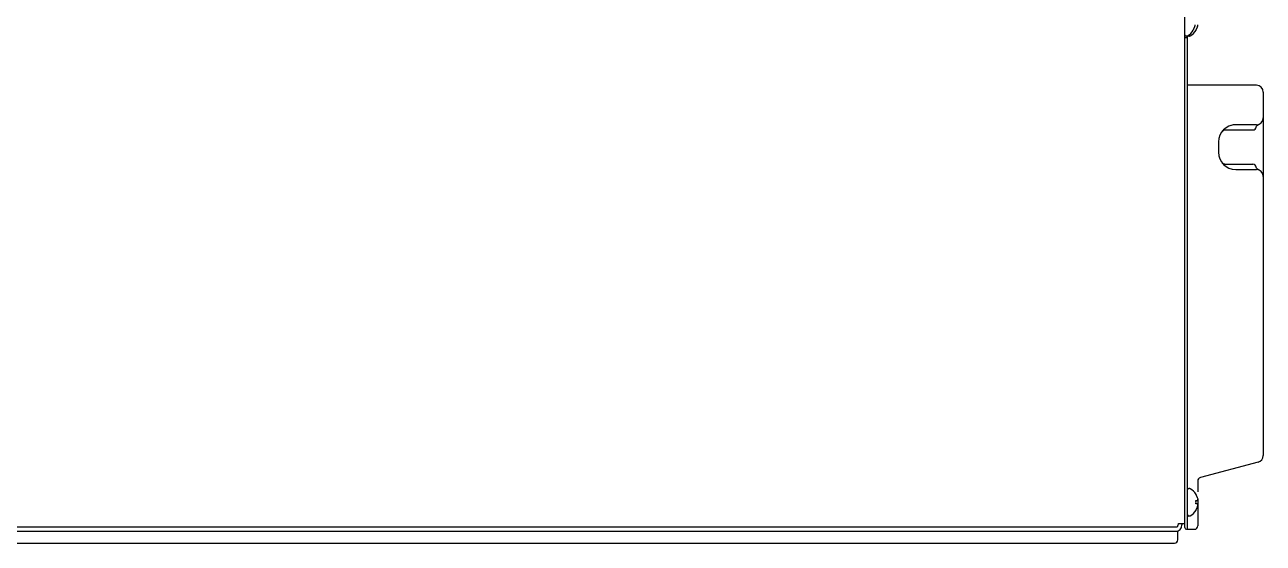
# Model space of a CAD drawing. Header units: millimetres. Extents: x -16733 to -11990, y 4098 to 7122.
# Drawn here: x -15022.8 to -14663.2, y 5611.4 to 5762 of the extents above; entities that cross this region are included whole.
import ezdxf

# ---------------------------------------------------------------- set-up
doc = ezdxf.new("R2010")
doc.units = ezdxf.units.MM
doc.header["$LTSCALE"] = 346.5
doc.layers.get('0').update_dxf_attribs({"linetype": 'CONTINUOUS'})
doc.layers.add('GEOM', color=7, linetype='CONTINUOUS')

msp = doc.modelspace()

# ---------------------------------------------------------------- linework, layer by layer
at = {"color": 7, "linetype": 'Continuous'}
for p, q in [((-14686.04, 5616.3), (-14686.04, 6017.8)), ((-14685.24, 5758.2), (-14686.04, 5758.2)), ((-14685.44, 5758.7), (-14685.64, 5758.7)), ((-14685.24, 5615.45), (-14685.24, 5758.75)), ((-14684.64, 5758.7), (-14684.84, 5758.7)), ((-14683.56, 5760.4), (-14683.6, 5760.4)), ((-14682.76, 5760.4), (-14682.8, 5760.4)), ((-14665.24, 5744.45), (-14685.24, 5744.45)), ((-14663.24, 5742.45), (-14663.24, 5734.95)), ((-14665.24, 5732.95), (-14671.24, 5732.95)), ((-14665.26, 5732.28), (-14665.18, 5732.53)), ((-14665.18, 5732.53), (-14664.93, 5732.86)), ((-14664.93, 5732.86), (-14664.59, 5733.06)), ((-14675.14, 5731.08), (-14674.75, 5731.37)), ((-14674.75, 5731.37), (-14674.36, 5731.45)), ((-14674.36, 5731.45), (-14666.24, 5731.45)), ((-14676.24, 5727.95), (-14676.24, 5724.95)), ((-14674.75, 5721.53), (-14675.14, 5721.82)), ((-14674.36, 5721.45), (-14674.75, 5721.53)), ((-14674.36, 5721.45), (-14666.24, 5721.45)), ((-14671.24, 5719.95), (-14665.24, 5719.95)), ((-14665.18, 5720.37), (-14665.26, 5720.62)), ((-14663.24, 5717.95), (-14663.24, 5680.48)), ((-14663.24, 5680.48), (-14663.24, 5672.41)), ((-14663.24, 5672.41), (-14663.24, 5636.88)), ((-14664.72, 5634.95), (-14681.5, 5630.45)), ((-14682.24, 5629.48), (-14682.24, 5626.3)), ((-14684.64, 5627.3), (-14684.84, 5627.3)), ((-14682.8, 5625.6), (-14682.76, 5625.6)), ((-14682.24, 5624.3), (-14682.24, 5616.45)), ((-14682.8, 5623.8), (-14682.25, 5623.8)), ((-14682.25, 5622.8), (-14682.8, 5622.8)), ((-14682.76, 5621), (-14682.8, 5621)), ((-14682.24, 5623.8), (-14682.24, 5622.8)), ((-14687.82, 5617.1), (-14686.04, 5617.1)), ((-14686.84, 5617.1), (-14686.84, 5616.7)), ((-14684.64, 5619.3), (-14684.84, 5619.3)), ((-15240.16, 5616.2), (-14688.23, 5616.2)), ((-15216.04, 5614.9), (-14688.04, 5614.9)), ((-15185.74, 5614.9), (-14688.64, 5614.9)), ((-14688.04, 5612.4), (-14688.04, 5614.9)), ((-14686.04, 5615.95), (-14686.04, 5616.3)), ((-14685.54, 5615.45), (-14683.24, 5615.45))]:
    msp.add_line(p, q, dxfattribs=at)
msp.add_line((-15215.04, 5611.4), (-14689.04, 5611.4))
msp.add_lwpolyline([(-14664.59, 5719.84), (-14664.93, 5720.03), (-14665.18, 5720.37)], dxfattribs=at)
for centre, radius, start, end in [((-14687.64, 5762.88), 4.74, 333.3188, 334.4598), ((-14687.64, 5762.88), 4.74, 334.4598, 335.4278), ((-14687.63, 5762.88), 4.73, 335.4278, 336.6825), ((-14687.63, 5762.87), 4.73, 336.6826, 337.4526), ((-14687.62, 5762.87), 4.72, 337.4524, 338.9975), ((-14687.61, 5762.87), 4.72, 338.9977, 339.4819), ((-14687.6, 5762.86), 4.7, 339.4813, 341.5344), ((-14687.58, 5762.86), 4.68, 341.535, 342.6227), ((-14687.57, 5762.85), 4.67, 342.6228, 343.6051), ((-14687.54, 5762.84), 4.64, 343.6036, 345.6824), ((-14685.03, 5761.95), 2.01, 352.7256, 354.8598), ((-14685.01, 5761.95), 1.98, 354.8627, 355.7144), ((-14684.98, 5761.95), 1.95, 359.0741, 1.1541), ((-14684.98, 5761.95), 1.95, 358.0037, 359.0738), ((-14684.99, 5761.95), 1.96, 356.9771, 358.0037), ((-14685, 5761.95), 1.97, 355.714, 356.9766), ((-14686.84, 5762.88), 4.74, 333.3188, 334.4598), ((-14686.84, 5762.88), 4.74, 334.4598, 335.4278), ((-14686.83, 5762.88), 4.73, 335.4278, 336.6825), ((-14686.83, 5762.87), 4.73, 336.6826, 337.4526), ((-14686.82, 5762.87), 4.72, 337.4524, 338.9975), ((-14686.81, 5762.87), 4.72, 338.9977, 339.4819), ((-14686.8, 5762.86), 4.7, 339.4813, 341.5344), ((-14686.78, 5762.86), 4.68, 341.535, 342.6227), ((-14686.77, 5762.85), 4.67, 342.6228, 343.6051), ((-14686.74, 5762.84), 4.64, 343.6036, 345.6824), ((-14684.23, 5761.95), 2.01, 352.7256, 354.8598), ((-14684.21, 5761.95), 1.98, 354.8627, 355.7144), ((-14684.18, 5761.95), 1.95, 359.0741, 1.1541), ((-14684.18, 5761.95), 1.95, 358.0037, 359.0738), ((-14684.19, 5761.95), 1.96, 356.9771, 358.0037), ((-14684.2, 5761.95), 1.97, 355.714, 356.9766), ((-14685.64, 5759.1), 0.4, 180, 270), ((-14685.44, 5759.1), 0.4, 270, 300.3012), ((-14687.66, 5762.9), 4.8, 300.3012, 328.6273), ((-14684.84, 5759.1), 0.4, 223.2552, 270), ((-14684.64, 5759.1), 0.4, 270, 300.3012), ((-14686.86, 5762.9), 4.8, 300.3012, 328.6273), ((-14687.65, 5762.88), 4.75, 328.4659, 331.0313), ((-14687.64, 5762.88), 4.75, 331.0316, 331.9926), ((-14687.64, 5762.88), 4.75, 331.9926, 333.3187), ((-14686.85, 5762.88), 4.75, 328.4659, 331.0313), ((-14686.84, 5762.88), 4.75, 331.0316, 331.9926), ((-14686.84, 5762.88), 4.75, 331.9926, 333.3187), ((-14665.24, 5742.45), 2, 0, 90), ((-14671.24, 5727.95), 5, 90, 180), ((-14666.24, 5732.45), 1, 270, 350.255), ((-14665.24, 5734.95), 2, 270, 0), ((-14671.24, 5724.95), 5, 180, 270), ((-14666.24, 5720.45), 1, 9.745, 90), ((-14665.24, 5717.95), 2, 0, 90), ((-14665.24, 5636.88), 2, 285, 0), ((-14681.24, 5629.48), 1, 105, 180), ((-14684.84, 5626.9), 0.4, 90, 180), ((-14684.64, 5626.9), 0.4, 59.6988, 90), ((-14686.86, 5623.1), 4.8, 31.3727, 59.6988), ((-14686.85, 5623.11), 4.75, 28.9687, 31.5341), ((-14686.84, 5623.11), 4.75, 28.0074, 28.9684), ((-14686.84, 5623.11), 4.75, 26.6813, 28.0074), ((-14686.84, 5623.12), 4.74, 25.5402, 26.6812), ((-14686.84, 5623.12), 4.74, 24.5722, 25.5402), ((-14686.83, 5623.12), 4.73, 23.3175, 24.5722), ((-14686.83, 5623.12), 4.73, 22.5474, 23.3174), ((-14686.82, 5623.12), 4.72, 21.0025, 22.5476), ((-14686.81, 5623.13), 4.72, 20.5181, 21.0023), ((-14686.8, 5623.13), 4.7, 18.4656, 20.5187), ((-14686.78, 5623.14), 4.68, 17.3773, 18.465), ((-14686.77, 5623.14), 4.67, 16.3949, 17.3772), ((-14686.74, 5623.15), 4.64, 14.3176, 16.3964), ((-14684.23, 5624.04), 2.01, 5.1401, 7.2744), ((-14684.21, 5624.05), 1.98, 4.2856, 5.1372), ((-14684.2, 5624.05), 1.97, 3.0233, 4.286), ((-14684.19, 5624.05), 1.96, 1.9964, 3.0228), ((-14686.86, 5623.5), 4.8, 300.3012, 328.6273), ((-14686.55, 5623.3), 3.79, 0.0089, 7.5987), ((-14686.55, 5623.3), 3.79, 352.4013, 359.9911), ((-14686.85, 5623.48), 4.75, 328.4659, 331.0313), ((-14686.84, 5623.48), 4.75, 331.0316, 331.9926), ((-14686.84, 5623.48), 4.75, 331.9926, 333.3187), ((-14686.84, 5623.48), 4.74, 333.3188, 334.4598), ((-14686.84, 5623.48), 4.74, 334.4598, 335.4278), ((-14686.83, 5623.48), 4.73, 335.4278, 336.6825), ((-14686.83, 5623.47), 4.73, 336.6826, 337.4526), ((-14686.82, 5623.47), 4.72, 337.4524, 338.9975), ((-14686.81, 5623.47), 4.72, 338.9977, 339.4819), ((-14686.8, 5623.46), 4.7, 339.4813, 341.5344), ((-14686.78, 5623.46), 4.68, 341.535, 342.6227), ((-14686.77, 5623.45), 4.67, 342.6228, 343.6051), ((-14686.74, 5623.44), 4.64, 343.6036, 345.6824), ((-14684.24, 5624.05), 2.01, 352.7259, 354.7415), ((-14684.24, 5622.54), 2.01, 5.2585, 7.2741), ((-14684.23, 5622.55), 2.01, 352.7256, 354.8598), ((-14684.2, 5624.05), 1.97, 355.3984, 356.7833), ((-14684.21, 5624.05), 1.98, 354.7442, 355.3991), ((-14684.21, 5622.55), 1.98, 4.6009, 5.2558), ((-14684.2, 5622.55), 1.97, 3.2167, 4.6016), ((-14684.21, 5622.55), 1.98, 354.8627, 355.7144), ((-14684.18, 5624.05), 1.95, 0.9261, 1.9964), ((-14684.18, 5624.05), 1.95, 358.8459, 0.9258), ((-14684.18, 5624.05), 1.96, 357.6234, 358.8455), ((-14684.19, 5624.05), 1.96, 356.7841, 357.6235), ((-14684.19, 5622.55), 1.96, 2.3765, 3.2159), ((-14684.18, 5622.55), 1.95, 1.1545, 2.3767), ((-14684.18, 5622.55), 1.95, 359.0741, 1.1541), ((-14684.18, 5622.55), 1.95, 358.0037, 359.0738), ((-14684.19, 5622.55), 1.96, 356.9771, 358.0037), ((-14684.2, 5622.55), 1.97, 355.714, 356.9766), ((-14684.84, 5619.7), 0.4, 180, 270), ((-14684.64, 5619.7), 0.4, 270, 300.3012), ((-14688.64, 5616.7), 1.8, 270, 0), ((-14685.54, 5615.95), 0.5, 180, 270), ((-14683.24, 5616.45), 1, 270, 0), ((-14689.04, 5612.4), 1, 270, 0)]:
    msp.add_arc(centre, radius, start, end, dxfattribs=at)
msp.add_open_spline([(-14688.23, 5616.2), (-14688.19, 5616.2), (-14688.13, 5616.26), (-14688.07, 5616.35), (-14688.02, 5616.47), (-14687.97, 5616.6), (-14687.9, 5616.81), (-14687.86, 5616.98), (-14687.82, 5617.1)], degree=3, knots=[0, 0, 0, 0, 0.121805, 0.218261, 0.339787, 0.483604, 0.645308, 1, 1, 1, 1], dxfattribs=at)
at = {"layer": 'GEOM', "color": 7, "linetype": 'Continuous'}
msp.add_line((-14663.24, 5734.95), (-14663.24, 5717.95), dxfattribs=at)
for centre, start, end in [((-14671.24, 5727.95), 90, 105.881), ((-14671.24, 5724.95), 192.4067, 197.5794), ((-14671.24, 5724.95), 230.0321, 230.9821), ((-14671.24, 5724.95), 238.4583, 241.4771)]:
    msp.add_arc(centre, 5, start, end, dxfattribs=at)

doc.saveas('drawing.dxf')
